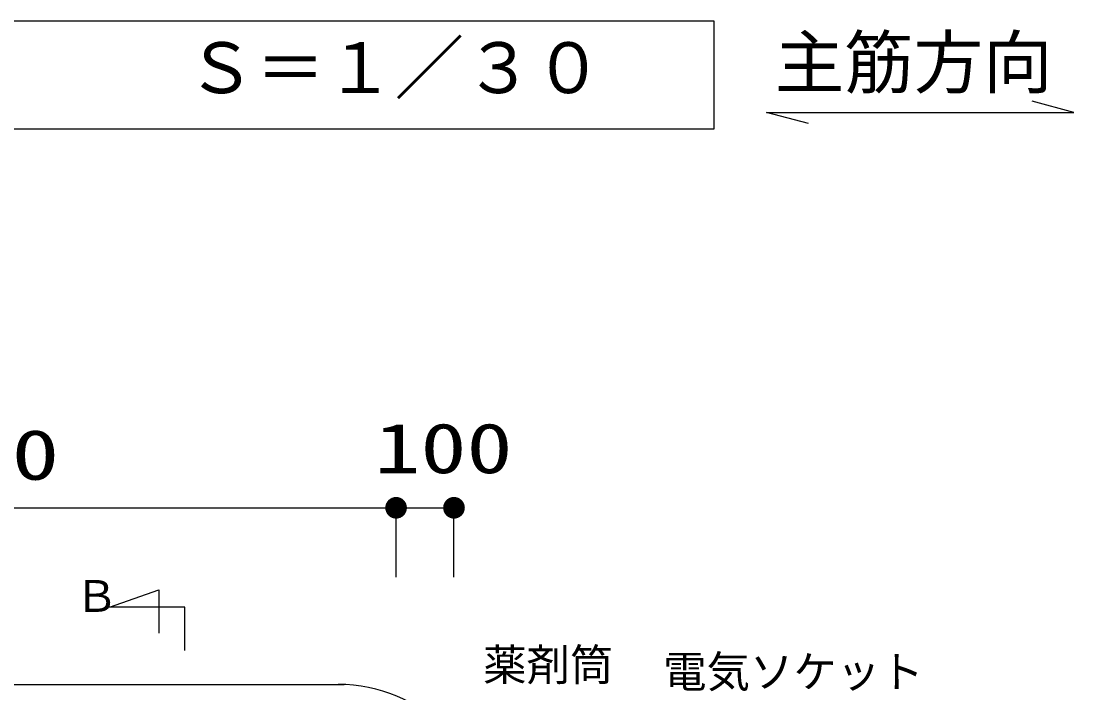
# Model space of a CAD drawing. Units: millimetres, scale not verified. Extents: x -9804 to 7514, y -6320 to 5758.
# Drawn here: x -5375 to -3556, y 1503 to 2664 of the extents above; entities that cross this region are included whole.
import ezdxf
from ezdxf.enums import TextEntityAlignment as Align

# ---------------------------------------------------------------- set-up
doc = ezdxf.new("R2010")
doc.units = ezdxf.units.MM
doc.header["$LTSCALE"] = 30
for name, color, linetype, lineweight in [('0-1_KIKI', 3, 'Continuous', 25), ('0-6_SUNPO', 7, 'Continuous', 25), ('1-5_15', 3, 'Continuous', 25)]:
    doc.layers.add(name, color=color, linetype=linetype, lineweight=lineweight)
doc.styles.add('MS Gothic', font='')
doc.styles.add('ＭＳ ゴシック', font='')
doc.styles.get('MS Gothic').set_extended_font_data('MS Gothic')
doc.styles.get('ＭＳ ゴシック').set_extended_font_data('MS Gothic')

msp = doc.modelspace()

# ---------------------------------------------------------------- linework, layer by layer
at = {"layer": '0-1_KIKI'}
msp.add_line((-3555.6, 2506.3), (-3628.05, 2525.71), dxfattribs=at)
msp.add_lwpolyline([(-4176.93, 2477.73), (-4176.93, 2664.04), (-6206.26, 2664.04), (-6206.26, 2477.73)], close=True, dxfattribs=at)
for points in [[(-4014.11, 2486.88), (-4086.55, 2506.3), (-3555.6, 2506.3)], [(-5091.56, 1576.47), (-5091.56, 1651.47), (-5221.56, 1651.47), (-5136.56, 1681.47), (-5136.56, 1606.47)]]:
    msp.add_lwpolyline(points, dxfattribs=at)
at = {"layer": '0-6_SUNPO', "color": 4}
for p, q in [((-6306.64, 1823.06), (-4726.64, 1823.06)), ((-4726.64, 1703.06), (-4726.64, 1823.06)), ((-4726.64, 1703.06), (-4726.64, 1823.06)), ((-4726.64, 1823.06), (-4626.64, 1823.06)), ((-4626.64, 1703.06), (-4626.64, 1823.06))]:
    msp.add_line(p, q, dxfattribs=at)
at = {"layer": '0-6_SUNPO'}
for points in [[(-4737.06, 1838.65), (-4726.64, 1823.06), (-4739.9, 1836.32)], [(-4737.06, 1838.65), (-4726.64, 1823.06), (-4739.9, 1836.32)], [(-4733.81, 1840.39), (-4726.64, 1823.06), (-4737.06, 1838.65)], [(-4733.81, 1840.39), (-4726.64, 1823.06), (-4737.06, 1838.65)], [(-4730.3, 1841.45), (-4726.64, 1823.06), (-4733.81, 1840.39)], [(-4730.3, 1841.45), (-4726.64, 1823.06), (-4733.81, 1840.39)], [(-4726.64, 1841.81), (-4726.64, 1823.06), (-4730.3, 1841.45)], [(-4726.64, 1841.81), (-4726.64, 1823.06), (-4730.3, 1841.45)], [(-4722.98, 1841.45), (-4726.64, 1823.06), (-4726.64, 1841.81)], [(-4722.98, 1841.45), (-4726.64, 1823.06), (-4726.64, 1841.81)], [(-4719.46, 1840.39), (-4726.64, 1823.06), (-4722.98, 1841.45)], [(-4719.46, 1840.39), (-4726.64, 1823.06), (-4722.98, 1841.45)], [(-4716.22, 1838.65), (-4726.64, 1823.06), (-4719.46, 1840.39)], [(-4716.22, 1838.65), (-4726.64, 1823.06), (-4719.46, 1840.39)], [(-4713.38, 1836.32), (-4726.64, 1823.06), (-4716.22, 1838.65)], [(-4713.38, 1836.32), (-4726.64, 1823.06), (-4716.22, 1838.65)], [(-4637.06, 1838.65), (-4626.64, 1823.06), (-4639.9, 1836.32)], [(-4633.81, 1840.39), (-4626.64, 1823.06), (-4637.06, 1838.65)], [(-4630.3, 1841.45), (-4626.64, 1823.06), (-4633.81, 1840.39)], [(-4626.64, 1841.81), (-4626.64, 1823.06), (-4630.3, 1841.45)], [(-4622.98, 1841.45), (-4626.64, 1823.06), (-4626.64, 1841.81)], [(-4619.46, 1840.39), (-4626.64, 1823.06), (-4622.98, 1841.45)], [(-4616.22, 1838.65), (-4626.64, 1823.06), (-4619.46, 1840.39)], [(-4613.38, 1836.32), (-4626.64, 1823.06), (-4616.22, 1838.65)], [(-4745.03, 1826.72), (-4726.64, 1823.06), (-4745.39, 1823.06)], [(-4745.03, 1826.72), (-4726.64, 1823.06), (-4745.39, 1823.06)], [(-4745.39, 1823.06), (-4726.64, 1823.06), (-4745.03, 1819.41)], [(-4745.39, 1823.06), (-4726.64, 1823.06), (-4745.03, 1819.41)], [(-4743.96, 1830.24), (-4726.64, 1823.06), (-4745.03, 1826.72)], [(-4743.96, 1830.24), (-4726.64, 1823.06), (-4745.03, 1826.72)], [(-4745.03, 1819.41), (-4726.64, 1823.06), (-4743.96, 1815.89)], [(-4745.03, 1819.41), (-4726.64, 1823.06), (-4743.96, 1815.89)], [(-4742.23, 1833.48), (-4726.64, 1823.06), (-4743.96, 1830.24)], [(-4742.23, 1833.48), (-4726.64, 1823.06), (-4743.96, 1830.24)], [(-4743.96, 1815.89), (-4726.64, 1823.06), (-4742.23, 1812.65)], [(-4743.96, 1815.89), (-4726.64, 1823.06), (-4742.23, 1812.65)], [(-4739.9, 1836.32), (-4726.64, 1823.06), (-4742.23, 1833.48)], [(-4739.9, 1836.32), (-4726.64, 1823.06), (-4742.23, 1833.48)], [(-4742.23, 1812.65), (-4726.64, 1823.06), (-4739.9, 1809.8)], [(-4742.23, 1812.65), (-4726.64, 1823.06), (-4739.9, 1809.8)], [(-4739.9, 1809.8), (-4726.64, 1823.06), (-4737.06, 1807.47)], [(-4739.9, 1809.8), (-4726.64, 1823.06), (-4737.06, 1807.47)], [(-4737.06, 1807.47), (-4726.64, 1823.06), (-4733.81, 1805.74)], [(-4737.06, 1807.47), (-4726.64, 1823.06), (-4733.81, 1805.74)], [(-4733.81, 1805.74), (-4726.64, 1823.06), (-4730.3, 1804.67)], [(-4733.81, 1805.74), (-4726.64, 1823.06), (-4730.3, 1804.67)], [(-4730.3, 1804.67), (-4726.64, 1823.06), (-4726.64, 1804.31)], [(-4730.3, 1804.67), (-4726.64, 1823.06), (-4726.64, 1804.31)], [(-4711.05, 1833.48), (-4726.64, 1823.06), (-4713.38, 1836.32)], [(-4711.05, 1833.48), (-4726.64, 1823.06), (-4713.38, 1836.32)], [(-4709.32, 1830.24), (-4726.64, 1823.06), (-4711.05, 1833.48)], [(-4709.32, 1830.24), (-4726.64, 1823.06), (-4711.05, 1833.48)], [(-4708.25, 1826.72), (-4726.64, 1823.06), (-4709.32, 1830.24)], [(-4708.25, 1826.72), (-4726.64, 1823.06), (-4709.32, 1830.24)], [(-4707.89, 1823.06), (-4726.64, 1823.06), (-4708.25, 1826.72)], [(-4707.89, 1823.06), (-4726.64, 1823.06), (-4708.25, 1826.72)], [(-4726.64, 1804.31), (-4726.64, 1823.06), (-4722.98, 1804.67)], [(-4722.98, 1804.67), (-4726.64, 1823.06), (-4719.46, 1805.74)], [(-4719.46, 1805.74), (-4726.64, 1823.06), (-4716.22, 1807.47)], [(-4716.22, 1807.47), (-4726.64, 1823.06), (-4713.38, 1809.8)], [(-4713.38, 1809.8), (-4726.64, 1823.06), (-4711.05, 1812.65)], [(-4711.05, 1812.65), (-4726.64, 1823.06), (-4709.32, 1815.89)], [(-4709.32, 1815.89), (-4726.64, 1823.06), (-4708.25, 1819.41)], [(-4708.25, 1819.41), (-4726.64, 1823.06), (-4707.89, 1823.06)], [(-4726.64, 1804.31), (-4726.64, 1823.06), (-4722.98, 1804.67)], [(-4722.98, 1804.67), (-4726.64, 1823.06), (-4719.46, 1805.74)], [(-4719.46, 1805.74), (-4726.64, 1823.06), (-4716.22, 1807.47)], [(-4716.22, 1807.47), (-4726.64, 1823.06), (-4713.38, 1809.8)], [(-4713.38, 1809.8), (-4726.64, 1823.06), (-4711.05, 1812.65)], [(-4711.05, 1812.65), (-4726.64, 1823.06), (-4709.32, 1815.89)], [(-4709.32, 1815.89), (-4726.64, 1823.06), (-4708.25, 1819.41)], [(-4708.25, 1819.41), (-4726.64, 1823.06), (-4707.89, 1823.06)], [(-4645.03, 1826.72), (-4626.64, 1823.06), (-4645.39, 1823.06)], [(-4645.39, 1823.06), (-4626.64, 1823.06), (-4645.03, 1819.41)], [(-4643.96, 1830.24), (-4626.64, 1823.06), (-4645.03, 1826.72)], [(-4645.03, 1819.41), (-4626.64, 1823.06), (-4643.96, 1815.89)], [(-4642.23, 1833.48), (-4626.64, 1823.06), (-4643.96, 1830.24)], [(-4643.96, 1815.89), (-4626.64, 1823.06), (-4642.23, 1812.65)], [(-4639.9, 1836.32), (-4626.64, 1823.06), (-4642.23, 1833.48)], [(-4642.23, 1812.65), (-4626.64, 1823.06), (-4639.9, 1809.8)], [(-4639.9, 1809.8), (-4626.64, 1823.06), (-4637.06, 1807.47)], [(-4637.06, 1807.47), (-4626.64, 1823.06), (-4633.81, 1805.74)], [(-4633.81, 1805.74), (-4626.64, 1823.06), (-4630.3, 1804.67)], [(-4630.3, 1804.67), (-4626.64, 1823.06), (-4626.64, 1804.31)], [(-4611.05, 1833.48), (-4626.64, 1823.06), (-4613.38, 1836.32)], [(-4609.32, 1830.24), (-4626.64, 1823.06), (-4611.05, 1833.48)], [(-4608.25, 1826.72), (-4626.64, 1823.06), (-4609.32, 1830.24)], [(-4607.89, 1823.06), (-4626.64, 1823.06), (-4608.25, 1826.72)], [(-4626.64, 1804.31), (-4626.64, 1823.06), (-4622.98, 1804.67)], [(-4622.98, 1804.67), (-4626.64, 1823.06), (-4619.46, 1805.74)], [(-4619.46, 1805.74), (-4626.64, 1823.06), (-4616.22, 1807.47)], [(-4616.22, 1807.47), (-4626.64, 1823.06), (-4613.38, 1809.8)], [(-4613.38, 1809.8), (-4626.64, 1823.06), (-4611.05, 1812.65)], [(-4611.05, 1812.65), (-4626.64, 1823.06), (-4609.32, 1815.89)], [(-4609.32, 1815.89), (-4626.64, 1823.06), (-4608.25, 1819.41)], [(-4608.25, 1819.41), (-4626.64, 1823.06), (-4607.89, 1823.06)]]:
    msp.add_solid(points, dxfattribs=at)
at = {"layer": '1-5_15'}
msp.add_line((-6206.64, 1517.96), (-4816.63, 1517.96), dxfattribs=at)
msp.add_arc((-4826.63, 1257.95), 260, 0, 90, dxfattribs=at)

# ---------------------------------------------------------------- texts
at = {"layer": '0-1_KIKI', "color": 4, "style": 'MS Gothic'}
for s, height, p in [('Ｓ＝１／３０', 87.98, (-5089.18, 2513.1)), ('主筋方向', 87.98, (-4072.49, 2522.21)), ('Ｂ', 54.99, (-5281.66, 1626.69)), ('薬剤筒', 54.99, (-4576.27, 1507.84)), ('電気ソケット', 54.99, (-4265.28, 1496.01))]:
    msp.add_text(s, height=height, dxfattribs=at).set_placement(p, align=Align.BOTTOM_LEFT)
at = {"layer": '0-6_SUNPO', "color": 3, "style": 'ＭＳ ゴシック'}
for s, width, p in [('100', 1.35, (-4764.07, 1856.81)), ('1580', 1.4, (-5638.35, 1845.56))]:
    msp.add_text(s, height=86.59, dxfattribs=dict(at, width=width)).set_placement(p, align=Align.BOTTOM_LEFT)

doc.saveas('drawing.dxf')
